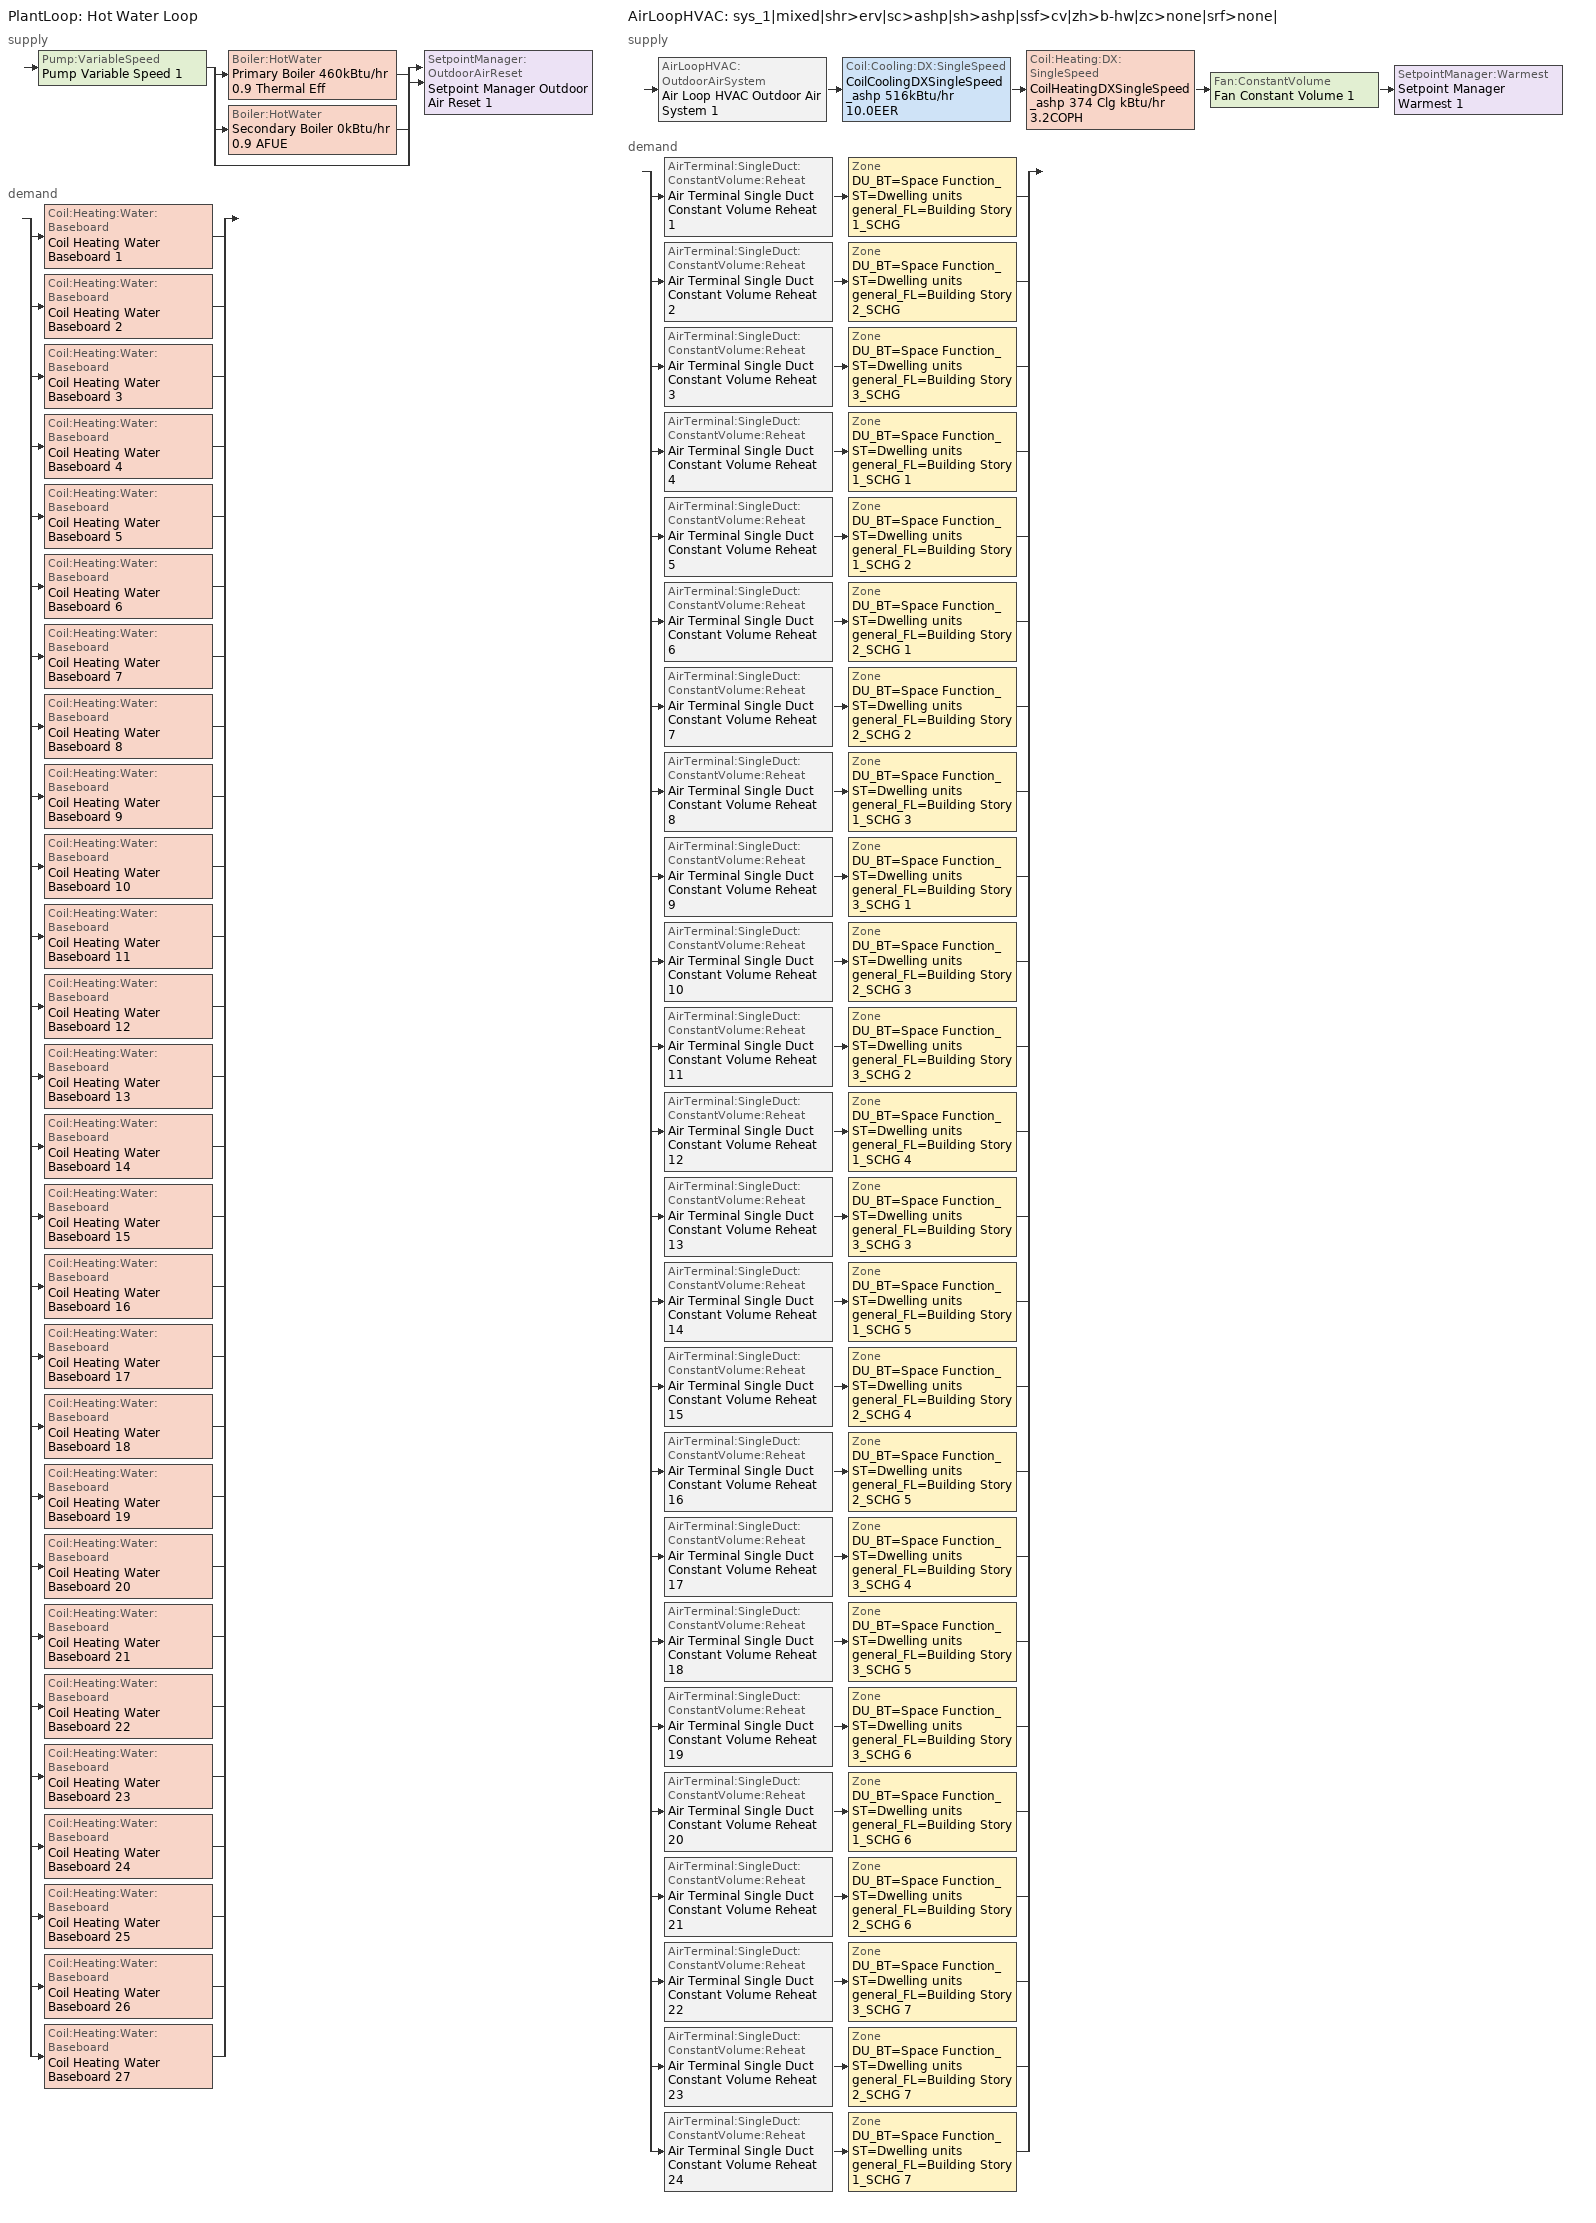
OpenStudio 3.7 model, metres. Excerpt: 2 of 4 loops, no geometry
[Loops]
PlantLoop 'Hot Water Loop'
 supply: Pump:VariableSpeed 'Pump Variable Speed 1' > split
  | Boiler:HotWater 'Primary Boiler 460kBtu/hr 0.9 Thermal Eff'
  | Boiler:HotWater 'Secondary Boiler 0kBtu/hr 0.9 AFUE'
  | bypass
  join > SetpointManager:OutdoorAirReset 'Setpoint Manager Outdoor Air Reset 1'
 demand: split
  | Coil:Heating:Water:Baseboard 'Coil Heating Water Baseboard 1'
  | Coil:Heating:Water:Baseboard 'Coil Heating Water Baseboard 2'
  | Coil:Heating:Water:Baseboard 'Coil Heating Water Baseboard 3'
  | Coil:Heating:Water:Baseboard 'Coil Heating Water Baseboard 4'
  | Coil:Heating:Water:Baseboard 'Coil Heating Water Baseboard 5'
  | Coil:Heating:Water:Baseboard 'Coil Heating Water Baseboard 6'
  | Coil:Heating:Water:Baseboard 'Coil Heating Water Baseboard 7'
  | Coil:Heating:Water:Baseboard 'Coil Heating Water Baseboard 8'
  | Coil:Heating:Water:Baseboard 'Coil Heating Water Baseboard 9'
  | Coil:Heating:Water:Baseboard 'Coil Heating Water Baseboard 10'
  | Coil:Heating:Water:Baseboard 'Coil Heating Water Baseboard 11'
  | Coil:Heating:Water:Baseboard 'Coil Heating Water Baseboard 12'
  | Coil:Heating:Water:Baseboard 'Coil Heating Water Baseboard 13'
  | Coil:Heating:Water:Baseboard 'Coil Heating Water Baseboard 14'
  | Coil:Heating:Water:Baseboard 'Coil Heating Water Baseboard 15'
  | Coil:Heating:Water:Baseboard 'Coil Heating Water Baseboard 16'
  | Coil:Heating:Water:Baseboard 'Coil Heating Water Baseboard 17'
  | Coil:Heating:Water:Baseboard 'Coil Heating Water Baseboard 18'
  | Coil:Heating:Water:Baseboard 'Coil Heating Water Baseboard 19'
  | Coil:Heating:Water:Baseboard 'Coil Heating Water Baseboard 20'
  | Coil:Heating:Water:Baseboard 'Coil Heating Water Baseboard 21'
  | Coil:Heating:Water:Baseboard 'Coil Heating Water Baseboard 22'
  | Coil:Heating:Water:Baseboard 'Coil Heating Water Baseboard 23'
  | Coil:Heating:Water:Baseboard 'Coil Heating Water Baseboard 24'
  | Coil:Heating:Water:Baseboard 'Coil Heating Water Baseboard 25'
  | Coil:Heating:Water:Baseboard 'Coil Heating Water Baseboard 26'
  | Coil:Heating:Water:Baseboard 'Coil Heating Water Baseboard 27'
AirLoopHVAC 'sys_1|mixed|shr>erv|sc>ashp|sh>ashp|ssf>cv|zh>b-hw|zc>none|srf>none|'
 supply: AirLoopHVAC:OutdoorAirSystem 'Air Loop HVAC Outdoor Air System 1' > Coil:Cooling:DX:SingleSpeed 'CoilCoolingDXSingleSpeed_ashp 516kBtu/hr 10.0EER' > Coil:Heating:DX:SingleSpeed 'CoilHeatingDXSingleSpeed_ashp 374 Clg kBtu/hr 3.2COPH' > Fan:ConstantVolume 'Fan Constant Volume 1' > SetpointManager:Warmest 'Setpoint Manager Warmest 1'
 demand: split
  | AirTerminal:SingleDuct:ConstantVolume:Reheat 'Air Terminal Single Duct Constant Volume Reheat 1' > Zone 'DU_BT=Space Function_ST=Dwelling units general_FL=Building Story 1_SCHG'
  | AirTerminal:SingleDuct:ConstantVolume:Reheat 'Air Terminal Single Duct Constant Volume Reheat 2' > Zone 'DU_BT=Space Function_ST=Dwelling units general_FL=Building Story 2_SCHG'
  | AirTerminal:SingleDuct:ConstantVolume:Reheat 'Air Terminal Single Duct Constant Volume Reheat 3' > Zone 'DU_BT=Space Function_ST=Dwelling units general_FL=Building Story 3_SCHG'
  | AirTerminal:SingleDuct:ConstantVolume:Reheat 'Air Terminal Single Duct Constant Volume Reheat 4' > Zone 'DU_BT=Space Function_ST=Dwelling units general_FL=Building Story 1_SCHG 1'
  | AirTerminal:SingleDuct:ConstantVolume:Reheat 'Air Terminal Single Duct Constant Volume Reheat 5' > Zone 'DU_BT=Space Function_ST=Dwelling units general_FL=Building Story 1_SCHG 2'
  | AirTerminal:SingleDuct:ConstantVolume:Reheat 'Air Terminal Single Duct Constant Volume Reheat 6' > Zone 'DU_BT=Space Function_ST=Dwelling units general_FL=Building Story 2_SCHG 1'
  | AirTerminal:SingleDuct:ConstantVolume:Reheat 'Air Terminal Single Duct Constant Volume Reheat 7' > Zone 'DU_BT=Space Function_ST=Dwelling units general_FL=Building Story 2_SCHG 2'
  | AirTerminal:SingleDuct:ConstantVolume:Reheat 'Air Terminal Single Duct Constant Volume Reheat 8' > Zone 'DU_BT=Space Function_ST=Dwelling units general_FL=Building Story 1_SCHG 3'
  | AirTerminal:SingleDuct:ConstantVolume:Reheat 'Air Terminal Single Duct Constant Volume Reheat 9' > Zone 'DU_BT=Space Function_ST=Dwelling units general_FL=Building Story 3_SCHG 1'
  | AirTerminal:SingleDuct:ConstantVolume:Reheat 'Air Terminal Single Duct Constant Volume Reheat 10' > Zone 'DU_BT=Space Function_ST=Dwelling units general_FL=Building Story 2_SCHG 3'
  | AirTerminal:SingleDuct:ConstantVolume:Reheat 'Air Terminal Single Duct Constant Volume Reheat 11' > Zone 'DU_BT=Space Function_ST=Dwelling units general_FL=Building Story 3_SCHG 2'
  | AirTerminal:SingleDuct:ConstantVolume:Reheat 'Air Terminal Single Duct Constant Volume Reheat 12' > Zone 'DU_BT=Space Function_ST=Dwelling units general_FL=Building Story 1_SCHG 4'
  | AirTerminal:SingleDuct:ConstantVolume:Reheat 'Air Terminal Single Duct Constant Volume Reheat 13' > Zone 'DU_BT=Space Function_ST=Dwelling units general_FL=Building Story 3_SCHG 3'
  | AirTerminal:SingleDuct:ConstantVolume:Reheat 'Air Terminal Single Duct Constant Volume Reheat 14' > Zone 'DU_BT=Space Function_ST=Dwelling units general_FL=Building Story 1_SCHG 5'
  | AirTerminal:SingleDuct:ConstantVolume:Reheat 'Air Terminal Single Duct Constant Volume Reheat 15' > Zone 'DU_BT=Space Function_ST=Dwelling units general_FL=Building Story 2_SCHG 4'
  | AirTerminal:SingleDuct:ConstantVolume:Reheat 'Air Terminal Single Duct Constant Volume Reheat 16' > Zone 'DU_BT=Space Function_ST=Dwelling units general_FL=Building Story 2_SCHG 5'
  | AirTerminal:SingleDuct:ConstantVolume:Reheat 'Air Terminal Single Duct Constant Volume Reheat 17' > Zone 'DU_BT=Space Function_ST=Dwelling units general_FL=Building Story 3_SCHG 4'
  | AirTerminal:SingleDuct:ConstantVolume:Reheat 'Air Terminal Single Duct Constant Volume Reheat 18' > Zone 'DU_BT=Space Function_ST=Dwelling units general_FL=Building Story 3_SCHG 5'
  | AirTerminal:SingleDuct:ConstantVolume:Reheat 'Air Terminal Single Duct Constant Volume Reheat 19' > Zone 'DU_BT=Space Function_ST=Dwelling units general_FL=Building Story 3_SCHG 6'
  | AirTerminal:SingleDuct:ConstantVolume:Reheat 'Air Terminal Single Duct Constant Volume Reheat 20' > Zone 'DU_BT=Space Function_ST=Dwelling units general_FL=Building Story 1_SCHG 6'
  | AirTerminal:SingleDuct:ConstantVolume:Reheat 'Air Terminal Single Duct Constant Volume Reheat 21' > Zone 'DU_BT=Space Function_ST=Dwelling units general_FL=Building Story 2_SCHG 6'
  | AirTerminal:SingleDuct:ConstantVolume:Reheat 'Air Terminal Single Duct Constant Volume Reheat 22' > Zone 'DU_BT=Space Function_ST=Dwelling units general_FL=Building Story 3_SCHG 7'
  | AirTerminal:SingleDuct:ConstantVolume:Reheat 'Air Terminal Single Duct Constant Volume Reheat 23' > Zone 'DU_BT=Space Function_ST=Dwelling units general_FL=Building Story 2_SCHG 7'
  | AirTerminal:SingleDuct:ConstantVolume:Reheat 'Air Terminal Single Duct Constant Volume Reheat 24' > Zone 'DU_BT=Space Function_ST=Dwelling units general_FL=Building Story 1_SCHG 7'
[Sizing:Zone] Zone Cooling Design Supply Air Temperature Input Method=TemperatureDifference; Zone Cooling Design Supply Air Temperature {C}=14; Zone Cooling Design Supply Air Temperature Difference {deltaC}=11; Zone Heating Design Supply Air Temperature Input Method=TemperatureDifference; Zone Heating Design Supply Air Temperature {C}=40; Zone Heating Design Supply Air Temperature Difference {deltaC}=21; Zone Cooling Design Supply Air Humidity Ratio {kg-H2O/kg-air}=0.0085; Zone Heating Design Supply Air Humidity Ratio {kg-H2O/kg-air}=0.008; Zone Heating Sizing Factor=1.3; Zone Cooling Sizing Factor=1; Cooling Design Air Flow Method=DesignDay; Heating Design Air Flow Method=DesignDay; Account for Dedicated Outdoor Air System=No; Dedicated Outdoor Air System Control Strategy=NeutralSupplyAir; Dedicated Outdoor Air Low Setpoint Temperature for Design {C}=autosize; Dedicated Outdoor Air High Setpoint Temperature for Design {C}=autosize; Zone Load Sizing Method=Sensible Load Only No Latent Load; Zone Latent Cooling Design Supply Air Humidity Ratio Input Method=HumidityRatioDifference; Zone Cooling Design Supply Air Humidity Ratio Difference {kgWater/kgDryAir}=0.005; Zone Latent Heating Design Supply Air Humidity Ratio Input Method=HumidityRatioDifference; Zone Humidification Design Supply Air Humidity Ratio Difference {kgWater/kgDryAir}=0.005
DU_BT=Space Function_ST=Dwelling units general_FL=Building Story 1_SCHG; DU_BT=Space Function_ST=Dwelling units general_FL=Building Story 2_SCHG; DU_BT=Space Function_ST=Dwelling units general_FL=Building Story 3_SCHG; DU_BT=Space Function_ST=Dwelling units general_FL=Building Story 1_SCHG 1; DU_BT=Space Function_ST=Dwelling units general_FL=Building Story 1_SCHG 2; DU_BT=Space Function_ST=Dwelling units general_FL=Building Story 2_SCHG 1; DU_BT=Space Function_ST=Dwelling units general_FL=Building Story 2_SCHG 2; DU_BT=Space Function_ST=Dwelling units general_FL=Building Story 1_SCHG 3; DU_BT=Space Function_ST=Dwelling units general_FL=Building Story 3_SCHG 1; DU_BT=Space Function_ST=Dwelling units general_FL=Building Story 2_SCHG 3; DU_BT=Space Function_ST=Dwelling units general_FL=Building Story 3_SCHG 2; DU_BT=Space Function_ST=Dwelling units general_FL=Building Story 1_SCHG 4; DU_BT=Space Function_ST=Dwelling units general_FL=Building Story 3_SCHG 3; DU_BT=Space Function_ST=Dwelling units general_FL=Building Story 1_SCHG 5; DU_BT=Space Function_ST=Dwelling units general_FL=Building Story 2_SCHG 4; DU_BT=Space Function_ST=Dwelling units general_FL=Building Story 2_SCHG 5; DU_BT=Space Function_ST=Dwelling units general_FL=Building Story 3_SCHG 4; DU_BT=Space Function_ST=Dwelling units general_FL=Building Story 3_SCHG 5; DU_BT=Space Function_ST=Dwelling units general_FL=Building Story 3_SCHG 6; DU_BT=Space Function_ST=Dwelling units general_FL=Building Story 1_SCHG 6; DU_BT=Space Function_ST=Dwelling units general_FL=Building Story 2_SCHG 6; DU_BT=Space Function_ST=Dwelling units general_FL=Building Story 3_SCHG 7; DU_BT=Space Function_ST=Dwelling units general_FL=Building Story 2_SCHG 7; DU_BT=Space Function_ST=Dwelling units general_FL=Building Story 1_SCHG 7
[Zone equipment]
DU_BT=Space Function_ST=Dwelling units general_FL=Building Story 1_SCHG: Zone HVAC Baseboard Convective Water 1, Air Terminal Single Duct Constant Volume Reheat 1
DU_BT=Space Function_ST=Dwelling units general_FL=Building Story 2_SCHG: Zone HVAC Baseboard Convective Water 2, Air Terminal Single Duct Constant Volume Reheat 2
DU_BT=Space Function_ST=Dwelling units general_FL=Building Story 3_SCHG: Zone HVAC Baseboard Convective Water 3, Air Terminal Single Duct Constant Volume Reheat 3
DU_BT=Space Function_ST=Dwelling units general_FL=Building Story 1_SCHG 1: Zone HVAC Baseboard Convective Water 4, Air Terminal Single Duct Constant Volume Reheat 4
DU_BT=Space Function_ST=Dwelling units general_FL=Building Story 1_SCHG 2: Zone HVAC Baseboard Convective Water 5, Air Terminal Single Duct Constant Volume Reheat 5
DU_BT=Space Function_ST=Dwelling units general_FL=Building Story 2_SCHG 1: Zone HVAC Baseboard Convective Water 6, Air Terminal Single Duct Constant Volume Reheat 6
DU_BT=Space Function_ST=Dwelling units general_FL=Building Story 2_SCHG 2: Zone HVAC Baseboard Convective Water 7, Air Terminal Single Duct Constant Volume Reheat 7
DU_BT=Space Function_ST=Dwelling units general_FL=Building Story 1_SCHG 3: Zone HVAC Baseboard Convective Water 8, Air Terminal Single Duct Constant Volume Reheat 8
DU_BT=Space Function_ST=Dwelling units general_FL=Building Story 3_SCHG 1: Zone HVAC Baseboard Convective Water 9, Air Terminal Single Duct Constant Volume Reheat 9
DU_BT=Space Function_ST=Dwelling units general_FL=Building Story 2_SCHG 3: Zone HVAC Baseboard Convective Water 10, Air Terminal Single Duct Constant Volume Reheat 10
DU_BT=Space Function_ST=Dwelling units general_FL=Building Story 3_SCHG 2: Zone HVAC Baseboard Convective Water 11, Air Terminal Single Duct Constant Volume Reheat 11
DU_BT=Space Function_ST=Dwelling units general_FL=Building Story 1_SCHG 4: Zone HVAC Baseboard Convective Water 12, Air Terminal Single Duct Constant Volume Reheat 12
DU_BT=Space Function_ST=Dwelling units general_FL=Building Story 3_SCHG 3: Zone HVAC Baseboard Convective Water 13, Air Terminal Single Duct Constant Volume Reheat 13
DU_BT=Space Function_ST=Dwelling units general_FL=Building Story 1_SCHG 5: Zone HVAC Baseboard Convective Water 14, Air Terminal Single Duct Constant Volume Reheat 14
DU_BT=Space Function_ST=Dwelling units general_FL=Building Story 2_SCHG 4: Zone HVAC Baseboard Convective Water 15, Air Terminal Single Duct Constant Volume Reheat 15
DU_BT=Space Function_ST=Dwelling units general_FL=Building Story 2_SCHG 5: Zone HVAC Baseboard Convective Water 16, Air Terminal Single Duct Constant Volume Reheat 16
DU_BT=Space Function_ST=Dwelling units general_FL=Building Story 3_SCHG 4: Zone HVAC Baseboard Convective Water 17, Air Terminal Single Duct Constant Volume Reheat 17
DU_BT=Space Function_ST=Dwelling units general_FL=Building Story 3_SCHG 5: Zone HVAC Baseboard Convective Water 18, Air Terminal Single Duct Constant Volume Reheat 18
DU_BT=Space Function_ST=Dwelling units general_FL=Building Story 3_SCHG 6: Zone HVAC Baseboard Convective Water 19, Air Terminal Single Duct Constant Volume Reheat 19
DU_BT=Space Function_ST=Dwelling units general_FL=Building Story 1_SCHG 6: Zone HVAC Baseboard Convective Water 20, Air Terminal Single Duct Constant Volume Reheat 20
DU_BT=Space Function_ST=Dwelling units general_FL=Building Story 2_SCHG 6: Zone HVAC Baseboard Convective Water 21, Air Terminal Single Duct Constant Volume Reheat 21
DU_BT=Space Function_ST=Dwelling units general_FL=Building Story 3_SCHG 7: Zone HVAC Baseboard Convective Water 22, Air Terminal Single Duct Constant Volume Reheat 22
DU_BT=Space Function_ST=Dwelling units general_FL=Building Story 2_SCHG 7: Zone HVAC Baseboard Convective Water 23, Air Terminal Single Duct Constant Volume Reheat 23
DU_BT=Space Function_ST=Dwelling units general_FL=Building Story 1_SCHG 7: Zone HVAC Baseboard Convective Water 24, Air Terminal Single Duct Constant Volume Reheat 24
[PlantLoop]
Hot Water Loop: Fluid Type=Water; Glycol Concentration=0; Plant Loop Volume {m3}=Autocalculate; Load Distribution Scheme=Optimal
[Sizing:Plant]
Hot Water Loop: Loop Type=Heating; Design Loop Exit Temperature {C}=82; Loop Design Temperature Difference {deltaC}=16; Sizing Option=NonCoincident; Zone Timesteps in Averaging Window=1; Coincident Sizing Factor Mode=None
[Pump:VariableSpeed]
Pump Variable Speed 1: Rated Pump Head {Pa}=200710; Motor Efficiency=0.855; Pump Control Type=Intermittent; Skin Loss Radiative Fraction=0.5; Design Power Sizing Method=PowerPerFlowPerPressure; Design Electric Power per Unit Flow Rate {W/(m3/s)}=348701.1; Design Shaft Power per Unit Flow Rate per Unit Head {W-s/m3-Pa}=1.28205; Design Minimum Flow Rate Fraction=0
[Boiler:HotWater] Fuel Type=NaturalGas; Nominal Thermal Efficiency=0.9; Normalized Boiler Efficiency Curve=BOILER-EFFFPLR-NECB2011; Water Outlet Upper Temperature Limit {C}=99; Boiler Flow Mode=ConstantFlow; On Cycle Parasitic Electric Load {W}=0; Off Cycle Parasitic Fuel Load {W}=0; Sizing Factor=1
Name | Nominal Capacity {W}
Primary Boiler 460kBtu/hr 0.9 Thermal Eff | 134844
Secondary Boiler 0kBtu/hr 0.9 AFUE | 0.001
[SetpointManager:OutdoorAirReset]
Setpoint Manager Outdoor Air Reset 1: Control Variable=Temperature; Setpoint at Outdoor Low Temperature {C}=82; Outdoor Low Temperature {C}=-16; Setpoint at Outdoor High Temperature {C}=60; Outdoor High Temperature {C}=0; Setpoint Node or NodeList=Hot Water Loop Supply Outlet Node
[AirLoopHVAC]
sys_1|mixed|shr>erv|sc>ashp|sh>ashp|ssf>cv|zh>b-hw|zc>none|srf>none|: Availability Schedule=sys_1|mixed|shr>none|sc>ashp|sh>ashp|ssf>cv|zh>b-hw|zc>none|srf>none| Occ Sch; Design Supply Air Flow Rate {m3/s}=autosize; Design Return Air Flow Fraction of Supply Air Flow=1
[Sizing:System]
sys_1|mixed|shr>erv|sc>ashp|sh>ashp|ssf>cv|zh>b-hw|zc>none|srf>none|: Type of Load to Size On=Total; Design Outdoor Air Flow Rate {m3/s}=Autosize; Central Heating Maximum System Air Flow Ratio=1; Preheat Design Temperature {C}=7; Preheat Design Humidity Ratio {kg-H2O/kg-Air}=0.008; Precool Design Temperature {C}=13; Precool Design Humidity Ratio {kg-H2O/kg-Air}=0.008; Central Cooling Design Supply Air Temperature {C}=13; Central Heating Design Supply Air Temperature {C}=43; Sizing Option=NonCoincident; 100% Outdoor Air in Cooling=Yes; 100% Outdoor Air in Heating=Yes; Central Cooling Design Supply Air Humidity Ratio {kg-H2O/kg-Air}=0.0085; Central Heating Design Supply Air Humidity Ratio {kg-H2O/kg-Air}=0.008; Cooling Design Air Flow Method=DesignDay; Cooling Design Air Flow Rate {m3/s}=0; Heating Design Air Flow Method=DesignDay; Heating Design Air Flow Rate {m3/s}=0; System Outdoor Air Method=ZoneSum; Zone Maximum Outdoor Air Fraction=1; Cooling Supply Air Flow Rate Per Floor Area {m3/s-m2}=0.00996765; Cooling Fraction of Autosized Cooling Supply Air Flow Rate=1; Cooling Supply Air Flow Rate Per Unit Cooling Capacity {m3/s-W}=3.94755e-05; Heating Supply Air Flow Rate Per Floor Area {m3/s-m2}=0.00996765; Heating Fraction of Autosized Heating Supply Air Flow Rate=1; Heating Fraction of Autosized Cooling Supply Air Flow Rate=1; Heating Supply Air Flow Rate Per Unit Heating Capacity {m3/s-W}=3.15882e-05; Cooling Design Capacity Method=CoolingDesignCapacity; Cooling Design Capacity {W}=autosize; Cooling Design Capacity Per Floor Area {W/m2}=234.7; Fraction of Autosized Cooling Design Capacity=1; Heating Design Capacity Method=HeatingDesignCapacity; Heating Design Capacity {W}=autosize; Heating Design Capacity Per Floor Area {W/m2}=157; Fraction of Autosized Heating Design Capacity=1; Central Cooling Capacity Control Method=OnOff; Occupant Diversity=autosize
[Fan:ConstantVolume]
Fan Constant Volume 1: Availability Schedule=Always On Discrete; Fan Total Efficiency=0.39975; Pressure Rise {Pa}=640; Maximum Flow Rate {m3/s}=AutoSize; Motor Efficiency=0.615
[Coil:Heating:DX:SingleSpeed]
CoilHeatingDXSingleSpeed_ashp 374 Clg kBtu/hr 3.2COPH: Availability Schedule=Always On Discrete; Rated Total Heating Capacity {W}=109628; Rated COP {W/W}=3.57556; Rated Air Flow Rate {m3/s}=Autosize; Rated Supply Fan Power Per Volume Flow Rate 2017 {W/(m3/s)}=773.3; Rated Supply Fan Power Per Volume Flow Rate 2023 {W/(m3/s)}=934.4; Total Heating Capacity Function of Temperature Curve=DXHEAT-NECB2011-REF-CAPFT; Total Heating Capacity Function of Flow Fraction Curve=DXHEAT-NECB2011-REF-CAPFFLOW; Energy Input Ratio Function of Temperature Curve=DXHEAT-NECB2011-REF-EIRFT; Energy Input Ratio Function of Flow Fraction Curve=DXHEAT-NECB2011-REF-EIRFFLOW; Part Load Fraction Correlation Curve=DXHEAT-NECB2011-REF-PLFFPLR; Minimum Outdoor Dry-Bulb Temperature for Compressor Operation {C}=-10; Defrost Strategy=Resistive; Defrost Control=Timed; Defrost Time Period Fraction=0.166667; Resistive Defrost Heater Capacity {W}=2000
[Coil:Cooling:DX:SingleSpeed]
CoilCoolingDXSingleSpeed_ashp 516kBtu/hr 10.0EER: Availability Schedule=Always On Discrete; Rated Total Cooling Capacity {W}=autosize; Rated Sensible Heat Ratio=autosize; Rated COP {W/W}=3.46672; Rated Air Flow Rate {m3/s}=autosize; Rated Evaporator Fan Power Per Volume Flow Rate 2017 {W/(m3/s)}=773.3; Rated Evaporator Fan Power Per Volume Flow Rate 2023 {W/(m3/s)}=934.4; Total Cooling Capacity Function of Temperature Curve=DXCOOL-NECB2011-REF-CAPFT; Total Cooling Capacity Function of Flow Fraction Curve=DXCOOL-NECB2011-REF-CAPFFLOW; Energy Input Ratio Function of Temperature Curve=DXCOOL-NECB2011-REF-COOLEIRFT; Energy Input Ratio Function of Flow Fraction Curve=DXCOOL-NECB2011-REF-COOLEIRFFLOW; Part Load Fraction Correlation Curve=DXCOOL-NECB2011-REF-COOLPLFFPLR; Minimum Outdoor Dry-Bulb Temperature for Compressor Operation {C}=-25; Nominal Time for Condensate Removal to Begin {s}=0; Ratio of Initial Moisture Evaporation Rate and Steady State Latent Capacity=0; Maximum Cycling Rate {cycles/hr}=0; Latent Capacity Time Constant {s}=0; Condenser Type=AirCooled; Evaporative Condenser Effectiveness=0.9; Evaporative Condenser Air Flow Rate {m3/s}=autosize; Evaporative Condenser Pump Rated Power Consumption {W}=autosize; Crankcase Heater Capacity {W}=0; Maximum Outdoor Dry-Bulb Temperature for Crankcase Heater Operation {C}=10; Basin Heater Capacity {W/K}=0; Basin Heater Setpoint Temperature {C}=2
[Controller:OutdoorAir]
Controller Outdoor Air 1: Minimum Outdoor Air Flow Rate {m3/s}=autosize; Maximum Outdoor Air Flow Rate {m3/s}=Autosize; Economizer Control Type=DifferentialEnthalpy; Economizer Control Action Type=ModulateFlow; Lockout Type=NoLockout; Minimum Limit Type=FixedMinimum; Minimum Outdoor Air Schedule=sys_1|mixed|shr>none|sc>ashp|sh>ashp|ssf>cv|zh>b-hw|zc>none|srf>none| Occ Sch; Controller Mechanical Ventilation=Controller Mechanical Ventilation 1; High Humidity Control=No; Heat Recovery Bypass Control Type=BypassWhenWithinEconomizerLimits; Economizer Operation Staging=InterlockedWithMechanicalCooling
[Controller:MechanicalVentilation]
Controller Mechanical Ventilation 1: Availability Schedule=Always On Discrete; System Outdoor Air Method=ZoneSum
[AirLoopHVAC:OutdoorAirSystem]
Air Loop HVAC Outdoor Air System 1: Controller=Controller Outdoor Air 1
[SetpointManager:Warmest]
Setpoint Manager Warmest 1: Control Variable=Temperature; Minimum Setpoint Temperature {C}=13; Maximum Setpoint Temperature {C}=20; Strategy=MaximumTemperature; Setpoint Node or NodeList=sys_1|mixed|shr>erv|sc>ashp|sh>ashp|ssf>cv|zh>b-hw|zc>none|srf>none| Supply Outlet Node
[Coil:Heating:Water:Baseboard] Heating Design Capacity Method=HeatingDesignCapacity; Heating Design Capacity {W}=autosize; Heating Design Capacity Per Floor Area {W/m2}=0; Fraction of Autosized Heating Design Capacity=0.8
Coil Heating Water Baseboard 1; Coil Heating Water Baseboard 2; Coil Heating Water Baseboard 3; Coil Heating Water Baseboard 4; Coil Heating Water Baseboard 5; Coil Heating Water Baseboard 6; Coil Heating Water Baseboard 7; Coil Heating Water Baseboard 8; Coil Heating Water Baseboard 9; Coil Heating Water Baseboard 10; Coil Heating Water Baseboard 11; Coil Heating Water Baseboard 12; Coil Heating Water Baseboard 13; Coil Heating Water Baseboard 14; Coil Heating Water Baseboard 15; Coil Heating Water Baseboard 16; Coil Heating Water Baseboard 17; Coil Heating Water Baseboard 18; Coil Heating Water Baseboard 19; Coil Heating Water Baseboard 20; Coil Heating Water Baseboard 21; Coil Heating Water Baseboard 22; Coil Heating Water Baseboard 23; Coil Heating Water Baseboard 24; Coil Heating Water Baseboard 25; Coil Heating Water Baseboard 26; Coil Heating Water Baseboard 27
[ZoneHVAC:Baseboard:Convective:Water] Availability Schedule=Always On Discrete
Name | Heating Coil
Zone HVAC Baseboard Convective Water 1 | Coil Heating Water Baseboard 1
Zone HVAC Baseboard Convective Water 2 | Coil Heating Water Baseboard 2
Zone HVAC Baseboard Convective Water 3 | Coil Heating Water Baseboard 3
Zone HVAC Baseboard Convective Water 4 | Coil Heating Water Baseboard 4
Zone HVAC Baseboard Convective Water 5 | Coil Heating Water Baseboard 5
Zone HVAC Baseboard Convective Water 6 | Coil Heating Water Baseboard 6
Zone HVAC Baseboard Convective Water 7 | Coil Heating Water Baseboard 7
Zone HVAC Baseboard Convective Water 8 | Coil Heating Water Baseboard 8
Zone HVAC Baseboard Convective Water 9 | Coil Heating Water Baseboard 9
Zone HVAC Baseboard Convective Water 10 | Coil Heating Water Baseboard 10
Zone HVAC Baseboard Convective Water 11 | Coil Heating Water Baseboard 11
Zone HVAC Baseboard Convective Water 12 | Coil Heating Water Baseboard 12
Zone HVAC Baseboard Convective Water 13 | Coil Heating Water Baseboard 13
Zone HVAC Baseboard Convective Water 14 | Coil Heating Water Baseboard 14
Zone HVAC Baseboard Convective Water 15 | Coil Heating Water Baseboard 15
Zone HVAC Baseboard Convective Water 16 | Coil Heating Water Baseboard 16
Zone HVAC Baseboard Convective Water 17 | Coil Heating Water Baseboard 17
Zone HVAC Baseboard Convective Water 18 | Coil Heating Water Baseboard 18
Zone HVAC Baseboard Convective Water 19 | Coil Heating Water Baseboard 19
Zone HVAC Baseboard Convective Water 20 | Coil Heating Water Baseboard 20
Zone HVAC Baseboard Convective Water 21 | Coil Heating Water Baseboard 21
Zone HVAC Baseboard Convective Water 22 | Coil Heating Water Baseboard 22
Zone HVAC Baseboard Convective Water 23 | Coil Heating Water Baseboard 23
Zone HVAC Baseboard Convective Water 24 | Coil Heating Water Baseboard 24
Zone HVAC Baseboard Convective Water 25 | Coil Heating Water Baseboard 25
Zone HVAC Baseboard Convective Water 26 | Coil Heating Water Baseboard 26
Zone HVAC Baseboard Convective Water 27 | Coil Heating Water Baseboard 27
[Coil:Heating:Electric] Availability Schedule=Always On Discrete
Coil Heating Electric 1; Coil Heating Electric 2; Coil Heating Electric 3; Coil Heating Electric 4; Coil Heating Electric 5; Coil Heating Electric 6; Coil Heating Electric 7; Coil Heating Electric 8; Coil Heating Electric 9; Coil Heating Electric 10; Coil Heating Electric 11; Coil Heating Electric 12; Coil Heating Electric 13; Coil Heating Electric 14; Coil Heating Electric 15; Coil Heating Electric 16; Coil Heating Electric 17; Coil Heating Electric 18; Coil Heating Electric 19; Coil Heating Electric 20; Coil Heating Electric 21; Coil Heating Electric 22; Coil Heating Electric 23; Coil Heating Electric 24
[AirTerminal:SingleDuct:ConstantVolume:Reheat] Availability Schedule=Always On Discrete; Maximum Air Flow Rate {m3/s}=autosize; Maximum Hot Water or Steam Flow Rate {m3/s}=autosize; Minimum Hot Water or Steam Flow Rate {m3/s}=0; Convergence Tolerance=0.001; Maximum Reheat Air Temperature {C}=35
Name | Reheat Coil
Air Terminal Single Duct Constant Volume Reheat 1 | Coil Heating Electric 1
Air Terminal Single Duct Constant Volume Reheat 2 | Coil Heating Electric 2
Air Terminal Single Duct Constant Volume Reheat 3 | Coil Heating Electric 3
Air Terminal Single Duct Constant Volume Reheat 4 | Coil Heating Electric 4
Air Terminal Single Duct Constant Volume Reheat 5 | Coil Heating Electric 5
Air Terminal Single Duct Constant Volume Reheat 6 | Coil Heating Electric 6
Air Terminal Single Duct Constant Volume Reheat 7 | Coil Heating Electric 7
Air Terminal Single Duct Constant Volume Reheat 8 | Coil Heating Electric 8
Air Terminal Single Duct Constant Volume Reheat 9 | Coil Heating Electric 9
Air Terminal Single Duct Constant Volume Reheat 10 | Coil Heating Electric 10
Air Terminal Single Duct Constant Volume Reheat 11 | Coil Heating Electric 11
Air Terminal Single Duct Constant Volume Reheat 12 | Coil Heating Electric 12
Air Terminal Single Duct Constant Volume Reheat 13 | Coil Heating Electric 13
Air Terminal Single Duct Constant Volume Reheat 14 | Coil Heating Electric 14
Air Terminal Single Duct Constant Volume Reheat 15 | Coil Heating Electric 15
Air Terminal Single Duct Constant Volume Reheat 16 | Coil Heating Electric 16
Air Terminal Single Duct Constant Volume Reheat 17 | Coil Heating Electric 17
Air Terminal Single Duct Constant Volume Reheat 18 | Coil Heating Electric 18
Air Terminal Single Duct Constant Volume Reheat 19 | Coil Heating Electric 19
Air Terminal Single Duct Constant Volume Reheat 20 | Coil Heating Electric 20
Air Terminal Single Duct Constant Volume Reheat 21 | Coil Heating Electric 21
Air Terminal Single Duct Constant Volume Reheat 22 | Coil Heating Electric 22
Air Terminal Single Duct Constant Volume Reheat 23 | Coil Heating Electric 23
Air Terminal Single Duct Constant Volume Reheat 24 | Coil Heating Electric 24
[Schedule:Ruleset]
sys_1|mixed|shr>none|sc>ashp|sh>ashp|ssf>cv|zh>b-hw|zc>none|srf>none| Occ Sch: Default Day Schedule=sys_1|mixed|shr>none|sc>ashp|sh>ashp|ssf>cv|zh>b-hw|zc>none|srf>none| Occ Sch Default; Summer Design Day Schedule=sys_1|mixed|shr>none|sc>ashp|sh>ashp|ssf>cv|zh>b-hw|zc>none|srf>none| Occ Sch Summer Design Day; Winter Design Day Schedule=sys_1|mixed|shr>none|sc>ashp|sh>ashp|ssf>cv|zh>b-hw|zc>none|srf>none| Occ Sch Winter Design Day
[Schedule:Day]
sys_1|mixed|shr>none|sc>ashp|sh>ashp|ssf>cv|zh>b-hw|zc>none|srf>none| Occ Sch Default; sys_1|mixed|shr>none|sc>ashp|sh>ashp|ssf>cv|zh>b-hw|zc>none|srf>none| Occ Sch Winter Design Day; sys_1|mixed|shr>none|sc>ashp|sh>ashp|ssf>cv|zh>b-hw|zc>none|srf>none| Occ Sch Summer Design Day: 24, 0, 1
[Schedule:Constant]
Always On Discrete: Value=1
[Curve:Cubic]
Name | Coefficient1 Constant | Coefficient2 x | Coefficient3 x**2 | Coefficient4 x**3 | Minimum Value of x | Maximum Value of x
DXHEAT-NECB2011-REF-CAPFT | 0.729009 | 0.0319275 | 0.000136404 | -8.748e-06 | -20 | 20
DXHEAT-NECB2011-REF-CAPFFLOW | 0.84 | 0.16 | 0 | 0 | 0.5 | 1.5
DXHEAT-NECB2011-REF-EIRFT | 1.2183 | -0.03612 | 0.00142 | -2.68e-05 | -20 | 20
DXHEAT-NECB2011-REF-PLFFPLR | 0.3696 | 2.3362 | -2.9577 | 1.2596 | 0.7 | 1
DXCOOL-NECB2011-REF-COOLPLFFPLR | 0.0277 | 4.9151 | -8.184 | 4.2702 | 0.7 | 1
BOILER-EFFFPLR-NECB2011 | 0.3831 | 2.0567 | -2.6469 | 1.2148 | 0 | 1
[Curve:Quadratic]
Name | Coefficient1 Constant | Coefficient2 x | Coefficient3 x**2 | Minimum Value of x | Maximum Value of x
DXHEAT-NECB2011-REF-EIRFFLOW | 1.3824 | -0.4336 | 0.0512 | 0 | 1
DXCOOL-NECB2011-REF-CAPFFLOW | 0.8 | 0.2 | 0 | 0.5 | 1.5
DXCOOL-NECB2011-REF-COOLEIRFFLOW | 1.1552 | -0.1808 | 0.0256 | 0.5 | 1.5
[Curve:Biquadratic] Minimum Value of x=13; Maximum Value of x=24; Minimum Value of y=24; Maximum Value of y=46
Name | Coefficient1 Constant | Coefficient2 x | Coefficient3 x**2 | Coefficient4 y | Coefficient5 y**2 | Coefficient6 x*y
DXCOOL-NECB2011-REF-CAPFT | 0.867905 | 0.0142459 | 0.00055436 | -0.0075575 | 3.3e-05 | -0.0001918
DXCOOL-NECB2011-REF-COOLEIRFT | 0.114171 | 0.0281822 | -0.0004199 | 0.0214108 | 0.000161028 | -0.000679104
